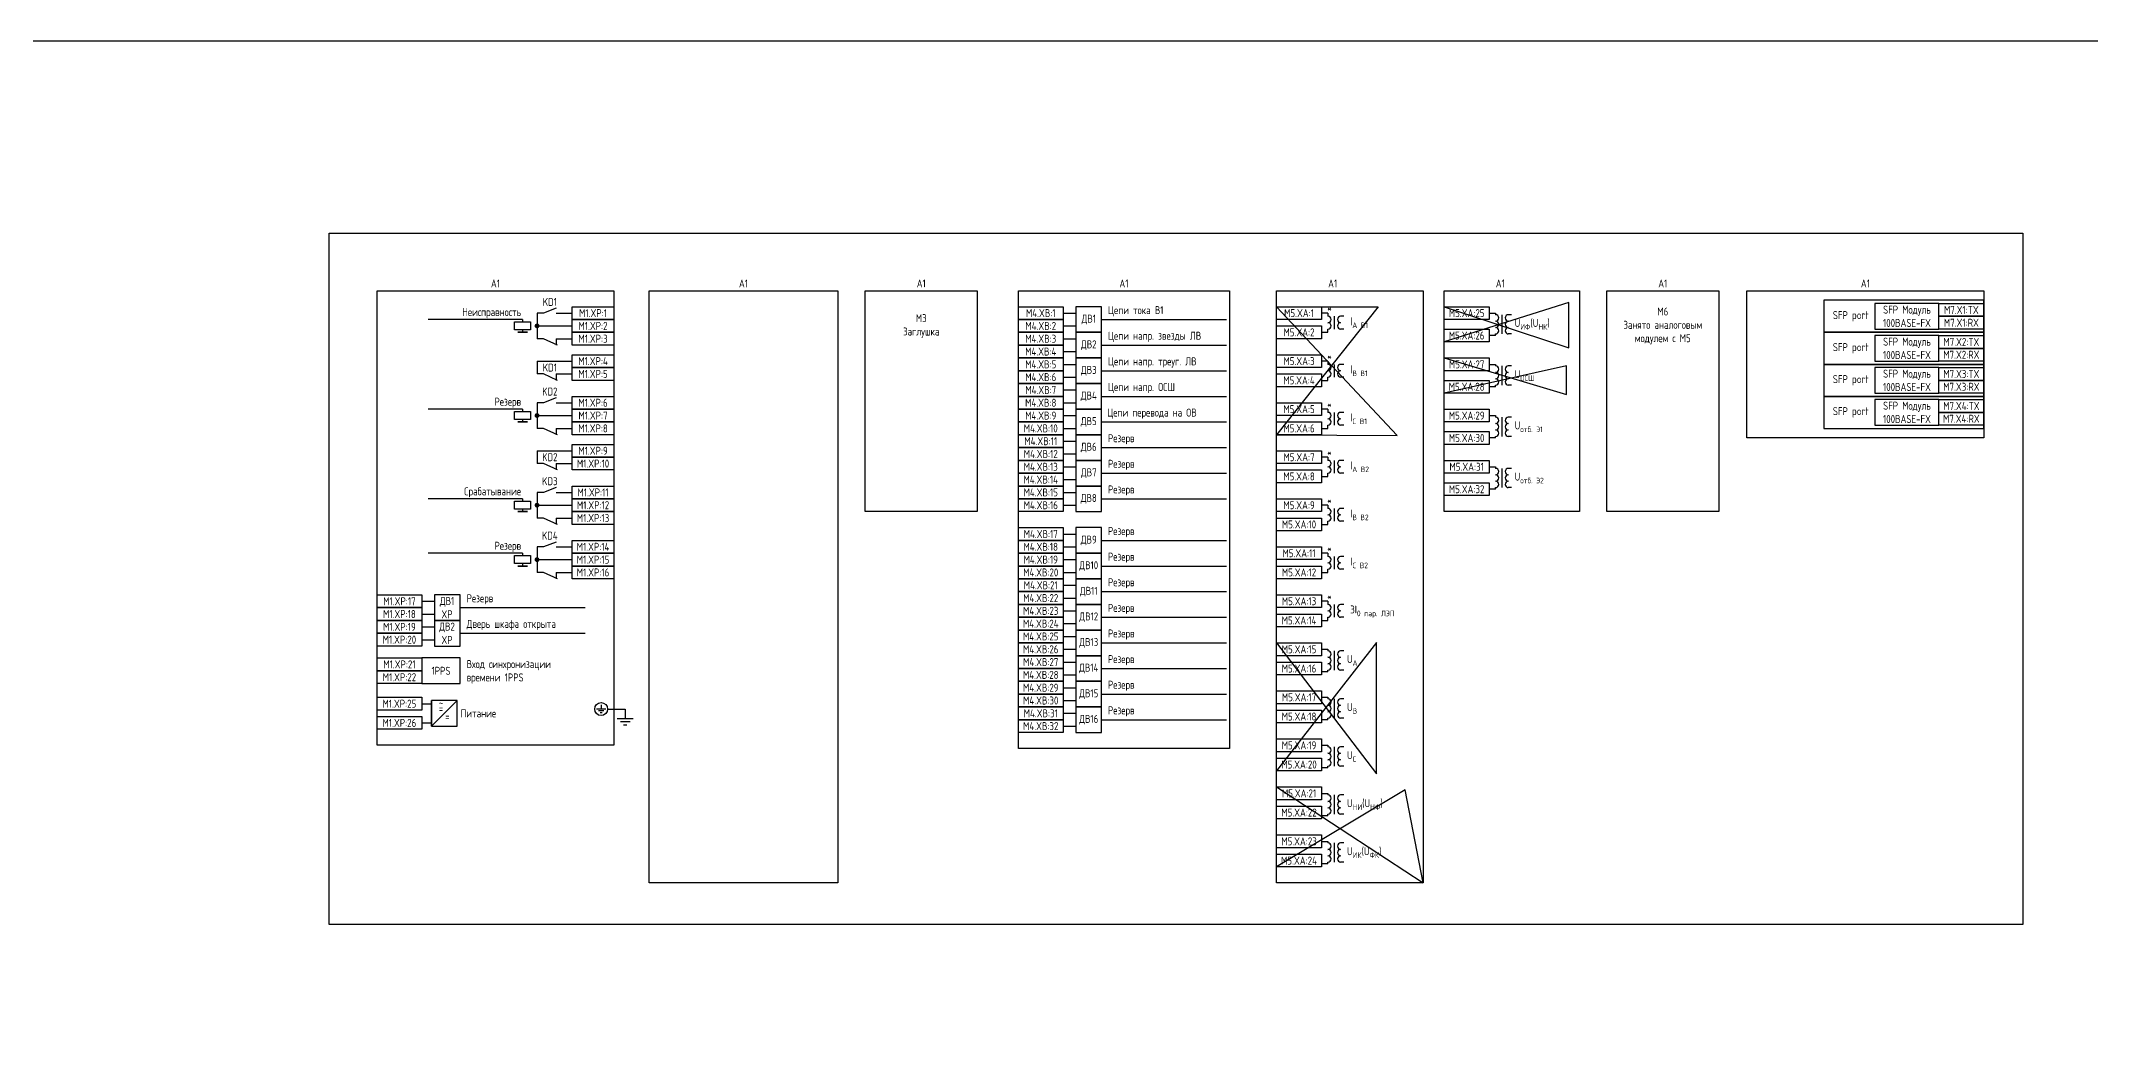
# Model space of a CAD drawing. Header units: millimetres. Extents: x -936 to 3453, y -90 to 618.
# Drawn here: x 0 to 640, y 304 to 618 of the extents above; entities that cross this region are included whole.
import ezdxf

# ---------------------------------------------------------------- set-up
doc = ezdxf.new("R2010")
doc.units = ezdxf.units.MM
doc.styles.add('Gost_type_A', font='GOST_A.TTF')

# ---------------------------------------------------------------- blocks, each defined once
blk = doc.blocks.new('POINT')
at = {"const_width": 0.75}
blk.add_lwpolyline([(-0.375, 0, 1), (0.375, 0, 1)], format="xyb", close=True, dxfattribs=at)

msp = doc.modelspace()

# ---------------------------------------------------------------- linework, layer by layer
at = {"ltscale": 1.08}
for p, q in [((157, 533), (155, 533)), ((155, 533), (155, 525)), ((161, 533), (166, 533)), ((155, 529), (166, 529)), ((157, 525), (155, 525)), ((161, 525), (166, 525)), ((155, 518), (166, 518)), ((157, 514), (155, 514)), ((161, 514), (166, 514)), ((157, 505), (155, 505)), ((155, 505), (155, 497)), ((155, 501), (166, 501)), ((161, 505), (166, 505)), ((157, 497), (155, 497)), ((161, 497), (166, 497)), ((155, 490), (166, 490)), ((157, 486), (155, 486)), ((161, 486), (166, 486)), ((157, 477), (155, 477)), ((155, 477), (155, 469)), ((161, 477), (166, 477)), ((155, 473), (166, 473)), ((157, 469), (155, 469)), ((161, 469), (166, 469)), ((157, 460), (155, 460)), ((155, 460), (155, 452)), ((155, 456), (166, 456)), ((161, 460), (166, 460)), ((157, 452), (155, 452)), ((161, 452), (166, 452))]:
    msp.add_line(p, q, dxfattribs=at)
at = {"ltscale": 4.32}
for p, q in [((161, 534.5), (157, 533)), ((161.39, 523), (157, 525)), ((161.39, 512), (157, 514)), ((161, 506.5), (157, 505)), ((161.39, 495), (157, 497)), ((161.39, 484), (157, 486)), ((161, 478.5), (157, 477)), ((161.39, 467), (157, 469)), ((161, 461.5), (157, 460)), ((161.39, 450), (157, 452)), ((175.03, 410.6), (175.03, 409.32)), ((176.45, 409.32), (173.6, 409.32)), ((175.88, 408.75), (174.17, 408.75)), ((175.31, 408.18), (174.74, 408.18)), ((185.06, 406.32), (180.06, 406.32)), ((184.06, 405.32), (181.06, 405.32)), ((183.06, 404.32), (182.06, 404.32)), ((182.56, 409.32), (182.56, 406.32))]:
    msp.add_line(p, q, dxfattribs=at)
for p, q in [((319.39, 533), (323.39, 533)), ((402.1, 533), (400.1, 533)), ((150.5, 531), (121, 531)), ((150.5, 531), (150.5, 530.25)), ((150.5, 527.75), (150.5, 527)), ((319.39, 529), (323.39, 529)), ((331.39, 531), (370.39, 531)), ((400.1, 527), (402.1, 527)), ((161, 525), (161, 523)), ((319.39, 525), (323.39, 525)), ((319.39, 521), (323.39, 521)), ((331.39, 523), (370.39, 523)), ((155, 518), (155, 514)), ((161, 514), (161, 512)), ((319.39, 517), (323.39, 517)), ((319.39, 513), (323.39, 513)), ((331.39, 515), (370.39, 515)), ((402.1, 518), (400.1, 518)), ((319.39, 509), (323.39, 509)), ((331.39, 507), (370.39, 507)), ((400.1, 512), (402.1, 512)), ((150.5, 503), (121, 503)), ((150.5, 503), (150.5, 502.25)), ((150.5, 499.75), (150.5, 499)), ((319.39, 505), (323.39, 505)), ((319.39, 501), (323.39, 501)), ((402.1, 503), (400.1, 503)), ((161, 497), (161, 495)), ((319.39, 497), (323.39, 497)), ((319.39, 493), (323.39, 493)), ((331.39, 499), (370.39, 499)), ((400.1, 497), (402.1, 497)), ((155, 490), (155, 486)), ((319.39, 489), (323.39, 489)), ((331.39, 491), (370.39, 491)), ((402.1, 488), (400.1, 488)), ((161, 486), (161, 484)), ((319.39, 485), (323.39, 485)), ((319.39, 481), (323.39, 481)), ((331.39, 483), (370.39, 483)), ((400.1, 482), (402.1, 482)), ((150.5, 475), (121, 475)), ((150.5, 475), (150.5, 474.25)), ((319.39, 477), (323.39, 477)), ((331.39, 475), (370.39, 475)), ((150.5, 471.75), (150.5, 471)), ((161, 469), (161, 467)), ((319.39, 473), (323.39, 473)), ((402.1, 473), (400.1, 473)), ((319.39, 464), (323.39, 464)), ((331.39, 462), (370.39, 462)), ((400.1, 467), (402.1, 467)), ((150.5, 458), (121, 458)), ((150.5, 458), (150.5, 457.25)), ((150.5, 454.75), (150.5, 454)), ((319.39, 460), (323.39, 460)), ((319.39, 456), (323.39, 456)), ((402.1, 458), (400.1, 458)), ((161, 452), (161, 450)), ((319.39, 452), (323.39, 452)), ((331.39, 454), (370.39, 454)), ((400.1, 452), (402.1, 452)), ((119, 443), (123, 443)), ((319.39, 448), (323.39, 448)), ((319.39, 444), (323.39, 444)), ((331.39, 446), (370.39, 446)), ((402.1, 443), (400.1, 443)), ((119, 439), (123, 439)), ((131, 441), (170, 441)), ((319.39, 440), (323.39, 440)), ((319.39, 436), (323.39, 436)), ((331.39, 438), (370.39, 438)), ((400.1, 437), (402.1, 437)), ((119, 435), (123, 435)), ((119, 431), (123, 431)), ((131, 433), (170, 433)), ((319.39, 432), (323.39, 432)), ((331.39, 430), (370.39, 430)), ((319.39, 428), (323.39, 428)), ((319.39, 424), (323.39, 424)), ((319.39, 420), (323.39, 420)), ((331.39, 422), (370.39, 422)), ((122, 404), (122, 412)), ((122, 404), (130, 412)), ((319.39, 416), (323.39, 416)), ((319.39, 412), (323.39, 412)), ((331.39, 414), (370.39, 414)), ((177.05, 409.32), (182.56, 409.32)), ((319.39, 408), (323.39, 408)), ((319.39, 404), (323.39, 404)), ((331.39, 406), (370.39, 406))]:
    msp.add_line(p, q)
at = {"color": 6}
for p, q in [((423.81, 494.8), (386.1, 535)), ((386.1, 535), (417.87, 535)), ((417.87, 535), (386.1, 495)), ((477.42, 536.36), (438.48, 524)), ((438.48, 535), (477.42, 522.17)), ((477.42, 522.17), (477.42, 536.36)), ((438.48, 519), (476.72, 507.63)), ((476.72, 516.56), (438.48, 508)), ((476.72, 507.63), (476.72, 516.56)), ((386.1, 495), (423.81, 494.8)), ((417.35, 430.1), (386.1, 390)), ((386.1, 430), (417.35, 389.05)), ((417.35, 389.05), (417.35, 430.1)), ((386.1, 385), (431.91, 355)), ((426.27, 384.13), (386.1, 360)), ((431.91, 355), (426.27, 384.13))]:
    msp.add_line(p, q, dxfattribs=at)
at = {"ltscale": 4}
for p, q in [((402.1, 533), (402.1, 532)), ((402.1, 532.5), (402.1, 532)), ((404.1, 532), (404.1, 528)), ((404.1, 532), (404.1, 528)), ((407.1, 532), (406.1, 532)), ((407.1, 532), (406.1, 532)), ((452.48, 533), (454.48, 533)), ((454.48, 533), (454.48, 532.5)), ((454.48, 533), (454.48, 532.5)), ((456.48, 532.5), (456.48, 528.5)), ((459.48, 532.5), (458.48, 532.5)), ((402.1, 527), (402.1, 528)), ((407.1, 528), (406.1, 528)), ((407.1, 528), (406.1, 528)), ((454.48, 526), (452.48, 526)), ((454.48, 526), (454.48, 526.5)), ((456.48, 530.5), (456.48, 526.5)), ((459.48, 526.5), (458.48, 526.5)), ((402.1, 518), (402.1, 517)), ((402.1, 517.5), (402.1, 517)), ((402.1, 512), (402.1, 513)), ((404.1, 517), (404.1, 513)), ((404.1, 517), (404.1, 513)), ((407.1, 517), (406.1, 517)), ((407.1, 517), (406.1, 517)), ((407.1, 513), (406.1, 513)), ((407.1, 513), (406.1, 513)), ((452.48, 517), (454.48, 517)), ((454.48, 517), (454.48, 516.5)), ((454.48, 517), (454.48, 516.5)), ((456.48, 516.5), (456.48, 512.5)), ((456.48, 514.5), (456.48, 510.5)), ((459.48, 516.5), (458.48, 516.5)), ((454.48, 510), (452.48, 510)), ((454.48, 510), (454.48, 510.5)), ((459.48, 510.5), (458.48, 510.5)), ((402.1, 503), (402.1, 502)), ((402.1, 502.5), (402.1, 502)), ((404.1, 502), (404.1, 498)), ((404.1, 502), (404.1, 498)), ((407.1, 502), (406.1, 502)), ((407.1, 502), (406.1, 502)), ((452.48, 501), (454.48, 501)), ((454.48, 501), (454.48, 500.5)), ((454.48, 501), (454.48, 500.5)), ((456.48, 500.5), (456.48, 496.5)), ((459.48, 500.5), (458.48, 500.5)), ((402.1, 497), (402.1, 498)), ((407.1, 498), (406.1, 498)), ((407.1, 498), (406.1, 498)), ((454.48, 494), (452.48, 494)), ((454.48, 494), (454.48, 494.5)), ((456.48, 498.5), (456.48, 494.5)), ((459.48, 494.5), (458.48, 494.5)), ((402.1, 488), (402.1, 487)), ((402.1, 487.5), (402.1, 487)), ((404.1, 487), (404.1, 483)), ((404.1, 487), (404.1, 483)), ((407.1, 487), (406.1, 487)), ((407.1, 487), (406.1, 487)), ((402.1, 482), (402.1, 483)), ((407.1, 483), (406.1, 483)), ((407.1, 483), (406.1, 483)), ((452.48, 485), (454.48, 485)), ((454.48, 485), (454.48, 484.5)), ((454.48, 485), (454.48, 484.5)), ((456.48, 484.5), (456.48, 480.5)), ((456.48, 482.5), (456.48, 478.5)), ((459.48, 484.5), (458.48, 484.5)), ((454.48, 478), (452.48, 478)), ((454.48, 478), (454.48, 478.5)), ((459.48, 478.5), (458.48, 478.5)), ((402.1, 473), (402.1, 472)), ((402.1, 472.5), (402.1, 472)), ((402.1, 467), (402.1, 468)), ((404.1, 472), (404.1, 468)), ((404.1, 472), (404.1, 468)), ((407.1, 472), (406.1, 472)), ((407.1, 472), (406.1, 472)), ((407.1, 468), (406.1, 468)), ((407.1, 468), (406.1, 468)), ((402.1, 458), (402.1, 457)), ((402.1, 457.5), (402.1, 457)), ((404.1, 457), (404.1, 453)), ((404.1, 457), (404.1, 453)), ((407.1, 457), (406.1, 457)), ((407.1, 457), (406.1, 457)), ((402.1, 452), (402.1, 453)), ((407.1, 453), (406.1, 453)), ((407.1, 453), (406.1, 453)), ((402.1, 443), (402.1, 442)), ((402.1, 442.5), (402.1, 442)), ((404.1, 442), (404.1, 438)), ((404.1, 442), (404.1, 438)), ((407.1, 442), (406.1, 442)), ((407.1, 442), (406.1, 442)), ((402.1, 437), (402.1, 438)), ((407.1, 438), (406.1, 438)), ((407.1, 438), (406.1, 438)), ((400.1, 428), (402.1, 428)), ((402.1, 428), (402.1, 427.5)), ((402.1, 428), (402.1, 427.5)), ((404.1, 427.5), (404.1, 423.5)), ((404.1, 425.5), (404.1, 421.5)), ((407.1, 427.5), (406.1, 427.5)), ((402.1, 421), (400.1, 421)), ((402.1, 421), (402.1, 421.5)), ((407.1, 421.5), (406.1, 421.5)), ((119, 411), (122, 411)), ((400.1, 413), (402.1, 413)), ((402.1, 413), (402.1, 412.5)), ((402.1, 413), (402.1, 412.5)), ((404.1, 412.5), (404.1, 408.5)), ((404.1, 410.5), (404.1, 406.5)), ((407.1, 412.5), (406.1, 412.5)), ((119, 405), (122, 405)), ((402.1, 406), (400.1, 406)), ((402.1, 406), (402.1, 406.5)), ((407.1, 406.5), (406.1, 406.5)), ((400.1, 398), (402.1, 398)), ((402.1, 398), (402.1, 397.5)), ((402.1, 398), (402.1, 397.5)), ((404.1, 397.5), (404.1, 393.5)), ((407.1, 397.5), (406.1, 397.5)), ((402.1, 391), (400.1, 391)), ((402.1, 391), (402.1, 391.5)), ((404.1, 395.5), (404.1, 391.5)), ((407.1, 391.5), (406.1, 391.5)), ((400.1, 383), (402.1, 383)), ((402.1, 383), (402.1, 382.5)), ((402.1, 383), (402.1, 382.5)), ((404.1, 382.5), (404.1, 378.5)), ((404.1, 380.5), (404.1, 376.5)), ((407.1, 382.5), (406.1, 382.5)), ((402.1, 376), (400.1, 376)), ((402.1, 376), (402.1, 376.5)), ((407.1, 376.5), (406.1, 376.5)), ((400.1, 368), (402.1, 368)), ((402.1, 368), (402.1, 367.5)), ((402.1, 368), (402.1, 367.5)), ((404.1, 367.5), (404.1, 363.5)), ((404.1, 365.5), (404.1, 361.5)), ((407.1, 367.5), (406.1, 367.5)), ((402.1, 361), (400.1, 361)), ((402.1, 361), (402.1, 361.5)), ((407.1, 361.5), (406.1, 361.5))]:
    msp.add_line(p, q, dxfattribs=at)
for points in [[(-936, 618), (3453, 618), (3453, -90), (-936, -90)], [(90, 558), (619.24, 558), (619.24, 342), (90, 342)], [(105, 540), (179, 540), (179, 398), (105, 398)], [(190, 540), (249, 540), (249, 355), (190, 355)], [(257.55, 540), (292.55, 540), (292.55, 471), (257.55, 471)], [(305.39, 540), (371.39, 540), (371.39, 397), (305.39, 397)], [(386.1, 540), (431.91, 540), (431.91, 355), (386.1, 355)], [(438.48, 540), (480.71, 540), (480.71, 471), (438.48, 471)], [(489.26, 540), (524.26, 540), (524.26, 471), (489.26, 471)], [(533.05, 540), (607.05, 540), (607.05, 494), (533.05, 494)], [(166, 535), (179, 535), (179, 531), (166, 531)], [(305.39, 535), (319.39, 535), (319.39, 531), (305.39, 531)], [(386.1, 535), (400.1, 535), (400.1, 531), (386.1, 531)], [(438.48, 535), (452.48, 535), (452.48, 531), (438.48, 531)], [(607.05, 537), (557.05, 537), (557.05, 527), (607.05, 527)], [(593.05, 536), (607.05, 536), (607.05, 532), (593.05, 532)], [(593.05, 532), (607.05, 532), (607.05, 528), (593.05, 528)], [(153, 530.25), (153, 527.75), (148, 527.75), (148, 530.25)], [(152, 527), (149, 527)], [(166, 531), (179, 531), (179, 527), (166, 527)], [(166, 527), (179, 527), (179, 523), (166, 523)], [(305.39, 531), (319.39, 531), (319.39, 527), (305.39, 527)], [(305.39, 527), (319.39, 527), (319.39, 523), (305.39, 523)], [(386.1, 529), (400.1, 529), (400.1, 525), (386.1, 525)], [(438.48, 528), (452.48, 528), (452.48, 524), (438.48, 524)], [(607.05, 527), (557.05, 527), (557.05, 517), (607.05, 517)], [(593.05, 526), (607.05, 526), (607.05, 522), (593.05, 522)], [(166, 520), (179, 520), (179, 516), (166, 516)], [(305.39, 523), (319.39, 523), (319.39, 519), (305.39, 519)], [(305.39, 519), (319.39, 519), (319.39, 515), (305.39, 515)], [(386.1, 520), (400.1, 520), (400.1, 516), (386.1, 516)], [(438.48, 519), (452.48, 519), (452.48, 515), (438.48, 515)], [(593.05, 522), (607.05, 522), (607.05, 518), (593.05, 518)], [(166, 516), (179, 516), (179, 512), (166, 512)], [(305.39, 515), (319.39, 515), (319.39, 511), (305.39, 511)], [(386.1, 514), (400.1, 514), (400.1, 510), (386.1, 510)], [(607.05, 517), (557.05, 517), (557.05, 507), (607.05, 507)], [(593.05, 516), (607.05, 516), (607.05, 512), (593.05, 512)], [(166, 507), (179, 507), (179, 503), (166, 503)], [(305.39, 511), (319.39, 511), (319.39, 507), (305.39, 507)], [(305.39, 507), (319.39, 507), (319.39, 503), (305.39, 503)], [(438.48, 512), (452.48, 512), (452.48, 508), (438.48, 508)], [(607.05, 507), (557.05, 507), (557.05, 497), (607.05, 497)], [(593.05, 512), (607.05, 512), (607.05, 508), (593.05, 508)], [(593.05, 506), (607.05, 506), (607.05, 502), (593.05, 502)], [(153, 502.25), (153, 499.75), (148, 499.75), (148, 502.25)], [(166, 503), (179, 503), (179, 499), (166, 499)], [(305.39, 503), (319.39, 503), (319.39, 499), (305.39, 499)], [(386.1, 505), (400.1, 505), (400.1, 501), (386.1, 501)], [(438.48, 503), (452.48, 503), (452.48, 499), (438.48, 499)], [(593.05, 502), (607.05, 502), (607.05, 498), (593.05, 498)], [(152, 499), (149, 499)], [(166, 499), (179, 499), (179, 495), (166, 495)], [(305.39, 499), (319.39, 499), (319.39, 495), (305.39, 495)], [(305.39, 495), (319.39, 495), (319.39, 491), (305.39, 491)], [(386.1, 499), (400.1, 499), (400.1, 495), (386.1, 495)], [(438.48, 496), (452.48, 496), (452.48, 492), (438.48, 492)], [(166, 492), (179, 492), (179, 488), (166, 488)], [(166, 488), (179, 488), (179, 484), (166, 484)], [(305.39, 491), (319.39, 491), (319.39, 487), (305.39, 487)], [(305.39, 487), (319.39, 487), (319.39, 483), (305.39, 483)], [(386.1, 490), (400.1, 490), (400.1, 486), (386.1, 486)], [(438.48, 487), (452.48, 487), (452.48, 483), (438.48, 483)], [(305.39, 483), (319.39, 483), (319.39, 479), (305.39, 479)], [(386.1, 484), (400.1, 484), (400.1, 480), (386.1, 480)], [(153, 474.25), (153, 471.75), (148, 471.75), (148, 474.25)], [(166, 479), (179, 479), (179, 475), (166, 475)], [(166, 475), (179, 475), (179, 471), (166, 471)], [(305.39, 479), (319.39, 479), (319.39, 475), (305.39, 475)], [(305.39, 475), (319.39, 475), (319.39, 471), (305.39, 471)], [(386.1, 475), (400.1, 475), (400.1, 471), (386.1, 471)], [(438.48, 480), (452.48, 480), (452.48, 476), (438.48, 476)], [(152, 471), (149, 471)], [(166, 471), (179, 471), (179, 467), (166, 467)], [(386.1, 469), (400.1, 469), (400.1, 465), (386.1, 465)], [(166, 462), (179, 462), (179, 458), (166, 458)], [(305.39, 466), (319.39, 466), (319.39, 462), (305.39, 462)], [(305.39, 462), (319.39, 462), (319.39, 458), (305.39, 458)], [(153, 457.25), (153, 454.75), (148, 454.75), (148, 457.25)], [(166, 458), (179, 458), (179, 454), (166, 454)], [(305.39, 458), (319.39, 458), (319.39, 454), (305.39, 454)], [(386.1, 460), (400.1, 460), (400.1, 456), (386.1, 456)], [(152, 454), (149, 454)], [(166, 454), (179, 454), (179, 450), (166, 450)], [(305.39, 454), (319.39, 454), (319.39, 450), (305.39, 450)], [(305.39, 450), (319.39, 450), (319.39, 446), (305.39, 446)], [(386.1, 454), (400.1, 454), (400.1, 450), (386.1, 450)], [(105, 445), (119, 445), (119, 441), (105, 441)], [(305.39, 446), (319.39, 446), (319.39, 442), (305.39, 442)], [(305.39, 442), (319.39, 442), (319.39, 438), (305.39, 438)], [(386.1, 445), (400.1, 445), (400.1, 441), (386.1, 441)], [(105, 441), (119, 441), (119, 437), (105, 437)], [(105, 437), (119, 437), (119, 433), (105, 433)], [(305.39, 438), (319.39, 438), (319.39, 434), (305.39, 434)], [(386.1, 439), (400.1, 439), (400.1, 435), (386.1, 435)], [(105, 433), (119, 433), (119, 429), (105, 429)], [(305.39, 434), (319.39, 434), (319.39, 430), (305.39, 430)], [(305.39, 430), (319.39, 430), (319.39, 426), (305.39, 426)], [(386.1, 430), (400.1, 430), (400.1, 426), (386.1, 426)], [(105, 425.28), (119, 425.28), (119, 421.28), (105, 421.28)], [(305.39, 426), (319.39, 426), (319.39, 422), (305.39, 422)], [(386.1, 424), (400.1, 424), (400.1, 420), (386.1, 420)], [(105, 421.28), (119, 421.28), (119, 417.28), (105, 417.28)], [(305.39, 422), (319.39, 422), (319.39, 418), (305.39, 418)], [(305.39, 418), (319.39, 418), (319.39, 414), (305.39, 414)], [(105, 413), (119, 413), (119, 409), (105, 409)], [(305.39, 414), (319.39, 414), (319.39, 410), (305.39, 410)], [(305.39, 410), (319.39, 410), (319.39, 406), (305.39, 406)], [(386.1, 415), (400.1, 415), (400.1, 411), (386.1, 411)], [(105, 407), (119, 407), (119, 403), (105, 403)], [(305.39, 406), (319.39, 406), (319.39, 402), (305.39, 402)], [(386.1, 409), (400.1, 409), (400.1, 405), (386.1, 405)], [(386.1, 400), (400.1, 400), (400.1, 396), (386.1, 396)], [(386.1, 394), (400.1, 394), (400.1, 390), (386.1, 390)], [(386.1, 385), (400.1, 385), (400.1, 381), (386.1, 381)], [(386.1, 379), (400.1, 379), (400.1, 375), (386.1, 375)], [(386.1, 370), (400.1, 370), (400.1, 366), (386.1, 366)], [(386.1, 364), (400.1, 364), (400.1, 360), (386.1, 360)]]:
    msp.add_lwpolyline(points, close=True)
for points in [[(323.39, 527), (331.39, 527), (331.39, 535), (323.39, 535)], [(323.39, 519), (331.39, 519), (331.39, 527), (323.39, 527)], [(323.39, 511), (331.39, 511), (331.39, 519), (323.39, 519)], [(323.39, 503), (331.39, 503), (331.39, 511), (323.39, 511)], [(323.39, 495), (331.39, 495), (331.39, 503), (323.39, 503)], [(323.39, 487), (331.39, 487), (331.39, 495), (323.39, 495)], [(323.39, 479), (331.39, 479), (331.39, 487), (323.39, 487)], [(323.39, 471), (331.39, 471), (331.39, 479), (323.39, 479)], [(323.39, 458), (331.39, 458), (331.39, 466), (323.39, 466)], [(323.39, 450), (331.39, 450), (331.39, 458), (323.39, 458)], [(323.39, 442), (331.39, 442), (331.39, 450), (323.39, 450)], [(123, 437), (131, 437), (131, 445), (123, 445)], [(323.39, 434), (331.39, 434), (331.39, 442), (323.39, 442)], [(123, 429), (131, 429), (131, 437), (123, 437)], [(323.39, 426), (331.39, 426), (331.39, 434), (323.39, 434)], [(119, 417.28), (131, 417.28), (131, 425.28), (119, 425.28)], [(323.39, 418), (331.39, 418), (331.39, 426), (323.39, 426)], [(323.39, 410), (331.39, 410), (331.39, 418), (323.39, 418)], [(122, 404), (130, 404), (130, 412), (122, 412)], [(323.39, 402), (331.39, 402), (331.39, 410), (323.39, 410)]]:
    msp.add_lwpolyline(points, close=True, dxfattribs=at)
at = {"linetype": 'Continuous', "lineweight": 25, "ltscale": 4}
for points in [[(573.05, 528), (593.05, 528), (593.05, 536), (573.05, 536)], [(573.05, 518), (593.05, 518), (593.05, 526), (573.05, 526)], [(573.05, 508), (593.05, 508), (593.05, 516), (573.05, 516)], [(573.05, 498), (593.05, 498), (593.05, 506), (573.05, 506)]]:
    msp.add_lwpolyline(points, close=True, dxfattribs=at)
msp.add_circle((175.03, 409.32), 2.02)
at = {"ltscale": 4}
for centre, start, end in [((402.1, 531), 270, 90), ((402.1, 531), 270, 90), ((406.1, 531), 90, 270), ((406.1, 531), 90, 270), ((454.48, 531.5), 270, 90), ((458.48, 531.5), 90, 270), ((458.48, 531.5), 90, 270), ((402.1, 529), 270, 90), ((402.1, 529), 270, 90), ((406.1, 529), 90, 270), ((406.1, 529), 90, 270), ((454.48, 529.5), 270, 90), ((454.48, 527.5), 270, 90), ((458.48, 529.5), 90, 270), ((458.48, 529.5), 90, 270), ((458.48, 527.5), 90, 270), ((402.1, 516), 270, 90), ((402.1, 516), 270, 90), ((402.1, 514), 270, 90), ((402.1, 514), 270, 90), ((406.1, 516), 90, 270), ((406.1, 516), 90, 270), ((406.1, 514), 90, 270), ((406.1, 514), 90, 270), ((454.48, 515.5), 270, 90), ((454.48, 513.5), 270, 90), ((454.48, 511.5), 270, 90), ((458.48, 515.5), 90, 270), ((458.48, 515.5), 90, 270), ((458.48, 513.5), 90, 270), ((458.48, 513.5), 90, 270), ((458.48, 511.5), 90, 270), ((402.1, 501), 270, 90), ((402.1, 501), 270, 90), ((402.1, 499), 270, 90), ((402.1, 499), 270, 90), ((406.1, 501), 90, 270), ((406.1, 501), 90, 270), ((406.1, 499), 90, 270), ((406.1, 499), 90, 270), ((454.48, 499.5), 270, 90), ((458.48, 499.5), 90, 270), ((458.48, 499.5), 90, 270), ((454.48, 497.5), 270, 90), ((454.48, 495.5), 270, 90), ((458.48, 497.5), 90, 270), ((458.48, 497.5), 90, 270), ((458.48, 495.5), 90, 270), ((402.1, 486), 270, 90), ((402.1, 486), 270, 90), ((406.1, 486), 90, 270), ((406.1, 486), 90, 270), ((402.1, 484), 270, 90), ((402.1, 484), 270, 90), ((406.1, 484), 90, 270), ((406.1, 484), 90, 270), ((454.48, 483.5), 270, 90), ((454.48, 481.5), 270, 90), ((454.48, 479.5), 270, 90), ((458.48, 483.5), 90, 270), ((458.48, 483.5), 90, 270), ((458.48, 481.5), 90, 270), ((458.48, 481.5), 90, 270), ((458.48, 479.5), 90, 270), ((402.1, 471), 270, 90), ((402.1, 471), 270, 90), ((402.1, 469), 270, 90), ((402.1, 469), 270, 90), ((406.1, 471), 90, 270), ((406.1, 471), 90, 270), ((406.1, 469), 90, 270), ((406.1, 469), 90, 270), ((402.1, 456), 270, 90), ((402.1, 456), 270, 90), ((402.1, 454), 270, 90), ((402.1, 454), 270, 90), ((406.1, 456), 90, 270), ((406.1, 456), 90, 270), ((406.1, 454), 90, 270), ((406.1, 454), 90, 270), ((402.1, 441), 270, 90), ((402.1, 441), 270, 90), ((406.1, 441), 90, 270), ((406.1, 441), 90, 270), ((402.1, 439), 270, 90), ((402.1, 439), 270, 90), ((406.1, 439), 90, 270), ((406.1, 439), 90, 270), ((402.1, 426.5), 270, 90), ((402.1, 424.5), 270, 90), ((402.1, 422.5), 270, 90), ((406.1, 426.5), 90, 270), ((406.1, 426.5), 90, 270), ((406.1, 424.5), 90, 270), ((406.1, 424.5), 90, 270), ((406.1, 422.5), 90, 270), ((402.1, 411.5), 270, 90), ((402.1, 409.5), 270, 90), ((406.1, 411.5), 90, 270), ((406.1, 411.5), 90, 270), ((406.1, 409.5), 90, 270), ((406.1, 409.5), 90, 270), ((402.1, 407.5), 270, 90), ((406.1, 407.5), 90, 270), ((402.1, 396.5), 270, 90), ((406.1, 396.5), 90, 270), ((406.1, 396.5), 90, 270), ((402.1, 394.5), 270, 90), ((402.1, 392.5), 270, 90), ((406.1, 394.5), 90, 270), ((406.1, 394.5), 90, 270), ((406.1, 392.5), 90, 270), ((402.1, 381.5), 270, 90), ((402.1, 379.5), 270, 90), ((402.1, 377.5), 270, 90), ((406.1, 381.5), 90, 270), ((406.1, 381.5), 90, 270), ((406.1, 379.5), 90, 270), ((406.1, 379.5), 90, 270), ((406.1, 377.5), 90, 270), ((402.1, 366.5), 270, 90), ((402.1, 364.5), 270, 90), ((406.1, 366.5), 90, 270), ((406.1, 366.5), 90, 270), ((406.1, 364.5), 90, 270), ((406.1, 364.5), 90, 270), ((402.1, 362.5), 270, 90), ((406.1, 362.5), 90, 270)]:
    msp.add_arc(centre, 1, start, end, dxfattribs=at)

# ---------------------------------------------------------------- block references
for p in [(155, 529), (155, 501), (155, 473), (155, 456)]:
    msp.add_blockref('POINT', p)

# ---------------------------------------------------------------- texts
at = {"char_height": 2.5, "style": 'Gost_type_A'}
for s, insert, width, attachment_point, line_spacing_factor in [('A1', (142, 541), 74.0002, 8, 0.9), ('A1', (219.5, 541), 59, 8, 0.9), ('A1', (275.05, 541), 35, 8, 0.9), ('A1', (338.39, 541), 66, 8, 0.9), ('A1', (403.6, 541), 35, 8, 0.9), ('A1', (455.98, 541), 35, 8, 0.9), ('A1', (506.76, 541), 35, 8, 0.9), ('A1', (570.05, 541), 74.0002, 8, 0.9), ('Неисправность', (150, 533), 37, 6, 0.8), ('Резерв', (150, 505), 37, 6, 0.8), ('Резерв', (150, 460), 37, 6, 0.8)]:
    msp.add_mtext(s, dxfattribs=dict(at, insert=insert, width=width, attachment_point=attachment_point, line_spacing_factor=line_spacing_factor))
for s, insert, width, attachment_point in [('KD1', (159, 536.5), 8, 5), ('M1.XP:1', (172.5, 533), 13, 5), ('M3\\PЗаглушка', (275.05, 529), 35, 5), ('M4.XВ:1', (312.39, 533), 14, 5), ('ДВ1', (327.39, 531), 7.9998, 5), ('Цепи тока В1', (333.39, 532), 27.8465, 7), ('M5.XA:1', (393.1, 533), 14, 5), ('*', (402.6, 534.5), 3, 5), ('\\A1;I{\\H0.7x;\\S^ A В1;}', (409.1, 530), 8, 4), ('M5.XA:25', (445.48, 533), 14, 5), ('\\A1;U{\\H0.7x;\\S^ ИФ;\\H1.42857x;(U\\H0.7x;\\S^ НК;\\H1.42857x;)}', (460.48, 529.5), 12, 4), ('M6\\PЗанято аналоговым модулем с М5', (506.76, 529), 35, 5), ('SFP port', (571.05, 532), 20, 6), ('SFP Mодуль 100BASE-FX', (583.05, 532), 19.9998, 5), ('M7.X1:TX', (600.05, 534), 14, 5), ('M1.XP:3', (172.5, 525), 13, 5), ('M1.XP:2', (172.5, 529), 13, 5), ('M4.XВ:3', (312.39, 525), 14, 5), ('M4.XВ:2', (312.39, 529), 14, 5), ('Цепи напр. звезды ЛВ', (333.39, 524), 35.3442, 7), ('M5.XA:2', (393.09, 527), 14.018, 5), ('M5.XA:26', (445.47, 526), 14.018, 5), ('SFP Mодуль 100BASE-FX', (583.05, 522), 19.9998, 5), ('M7.X2:TX', (600.05, 524), 14, 5), ('M7.X1:RX', (600.05, 530), 14, 5), ('M1.XP:4', (172.5, 518), 13, 5), ('M4.XВ:4', (312.39, 521), 14, 5), ('ДВ2', (327.39, 523), 7.9998, 5), ('Цепи напр. треуг. ЛВ', (333.39, 516), 33.6483, 7), ('M5.XA:3', (393.1, 518), 14, 5), ('*', (402.6, 519.5), 3, 5), ('SFP port', (571.05, 522), 20, 6), ('M7.X2:RX', (600.05, 520), 14, 5), ('KD1', (159, 516), 8, 5), ('M1.XP:5', (172.5, 514), 13, 5), ('M4.XВ:5', (312.39, 517), 14, 5), ('M4.XВ:6', (312.39, 513), 14, 5), ('ДВ3', (327.39, 515), 7.9998, 5), ('M5.XA:4', (393.09, 511.99), 14.018, 5), ('\\A1;I{\\H0.7x;\\S^ В В1;}', (409.1, 515), 8, 4), ('M5.XA:27', (445.47, 517), 14.018, 5), ('SFP port', (571.05, 512), 20, 6), ('SFP Mодуль 100BASE-FX', (583.05, 512), 19.9998, 5), ('M7.X3:TX', (600.05, 514), 14, 5), ('KD2', (159, 508.5), 8, 5), ('M1.XP:6', (172.5, 505), 13, 5), ('M4.XВ:8', (312.39, 505), 14, 5), ('M4.XВ:7', (312.39, 509), 14, 5), ('ДВ4', (327.39, 507), 7.9998, 5), ('M5.XA:28', (445.47, 510), 14.018, 5), ('M7.X3:RX', (600.05, 510), 14, 5), ('M1.XP:7', (172.5, 501), 13, 5), ('M4.XВ:9', (312.39, 501), 14, 5), ('ДВ5', (327.39, 499), 7.9998, 5), ('M5.XA:5', (393.1, 503), 14, 5), ('*', (402.6, 504.5), 3, 5), ('\\A1;I{\\H0.7x;\\S^ C В1;}', (409.1, 500), 8, 4), ('M5.XA:29', (445.48, 501), 14, 5), ('SFP port', (571.05, 502), 20, 6), ('SFP Mодуль 100BASE-FX', (583.05, 502), 19.9998, 5), ('M7.X4:RX', (600.05, 500), 14, 5), ('M7.X4:TX', (600.05, 504), 14, 5), ('M1.XP:8', (172.5, 497), 13, 5), ('M4.XВ:10', (312.39, 497), 14, 5), ('M4.XВ:11', (312.39, 493), 14, 5), ('Резерв', (333.39, 492), 35.3442, 7), ('M5.XA:6', (393.09, 496.99), 14.018, 5), ('M5.XA:30', (445.47, 494), 14.018, 5), ('\\A1;U{\\H0.7x;\\S^ отб. Э1;}', (460.48, 497.5), 12, 4), ('KD2', (159, 488), 8, 5), ('M1.XP:10', (172.5, 486), 13, 5), ('M1.XP:9', (172.5, 490), 13, 5), ('M4.XВ:12', (312.39, 489), 14, 5), ('ДВ6', (327.39, 491), 7.9998, 5), ('Резерв', (333.39, 484), 33.6483, 7), ('M5.XA:7', (393.1, 488), 14, 5), ('*', (402.6, 489.5), 3, 5), ('\\A1;I{\\H0.7x;\\S^ A В2;}', (409.1, 485), 8, 4), ('KD3', (159, 480.5), 8, 5), ('M4.XВ:14', (312.39, 481), 14, 5), ('M4.XВ:13', (312.39, 485), 14, 5), ('ДВ7', (327.39, 483), 7.9998, 5), ('M5.XA:8', (393.09, 481.99), 14.018, 5), ('M5.XA:31', (445.47, 485), 14.018, 5), ('\\A1;U{\\H0.7x;\\S^ отб. Э2;}', (460.48, 481.5), 12, 4), ('M1.XP:12', (172.5, 473), 13, 5), ('M1.XP:11', (172.5, 477), 13, 5), ('M4.XВ:15', (312.39, 477), 14, 5), ('M4.XВ:16', (312.39, 473), 14, 5), ('ДВ8', (327.39, 475), 7.9998, 5), ('Резерв', (333.39, 476), 29.1657, 7), ('M5.XA:9', (393.1, 473), 14, 5), ('*', (402.6, 474.5), 3, 5), ('M5.XA:32', (445.47, 478), 14.018, 5), ('M1.XP:13', (172.5, 469), 13, 5), ('M5.XA:10', (393.09, 466.99), 14.018, 5), ('\\A1;I{\\H0.7x;\\S^ В В2;}', (409.1, 470), 8, 4), ('KD4', (159, 463.5), 8, 5), ('M1.XP:14', (172.5, 460), 13, 5), ('M4.XВ:18', (312.39, 460), 14, 5), ('M4.XВ:17', (312.39, 464), 14, 5), ('ДВ9', (327.39, 462), 7.9998, 5), ('Резерв', (333.39, 463), 27.8465, 7), ('M1.XP:15', (172.5, 456), 13, 5), ('M4.XВ:19', (312.39, 456), 14, 5), ('ДВ10', (327.39, 454), 7.9998, 5), ('Резерв', (333.39, 455), 27.8465, 7), ('M5.XA:11', (393.1, 458), 14, 5), ('*', (402.6, 459.5), 3, 5), ('\\A1;I{\\H0.7x;\\S^ C В2;}', (409.1, 455), 8, 4), ('M1.XP:16', (172.5, 452), 13, 5), ('M4.XВ:20', (312.39, 452), 14, 5), ('M4.XВ:21', (312.39, 448), 14, 5), ('Резерв', (333.39, 447), 27.8465, 7), ('M5.XA:12', (393.09, 452), 14.018, 5), ('M1.XP:17', (112, 443), 14, 5), ('ДВ1 XP', (126.88, 441), 7.7588, 5), ('Резерв', (133, 442), 37, 7), ('M4.XВ:22', (312.39, 444), 14, 5), ('ДВ11', (327.39, 446), 7.9998, 5), ('Резерв', (333.39, 439), 27.8465, 7), ('M5.XA:13', (393.1, 443.01), 14, 5), ('*', (402.6, 444.5), 3, 5), ('M1.XP:18', (112, 439), 14, 5), ('M1.XP:19', (112, 435), 14, 5), ('ДВ2 XP', (126.88, 433), 7.7588, 5), ('Дверь шкафа открыта', (133, 434), 37, 7), ('M4.XВ:24', (312.39, 436), 14, 5), ('M4.XВ:23', (312.39, 440), 14, 5), ('ДВ12', (327.39, 438), 7.9998, 5), ('M5.XA:14', (393.09, 437), 14.018, 5), ('\\A1;3I{\\H0.7x;\\S^ 0 пар. ЛЭП;}', (409.1, 440), 8, 4), ('M1.XP:20', (112, 431), 14, 5), ('M4.XВ:25', (312.39, 432), 14, 5), ('M4.XВ:26', (312.39, 428), 14, 5), ('ДВ13', (327.39, 430), 7.9998, 5), ('Резерв', (333.39, 431), 27.8465, 7), ('M5.XA:15', (393.1, 428), 14, 5), ('M1.XP:21', (112, 423.28), 14, 5), ('Вход синхронизации\\Pвремени 1PPS', (133, 417.28), 35.9749, 7), ('M4.XВ:27', (312.39, 424), 14, 5), ('ДВ14', (327.39, 422), 7.9998, 5), ('Резерв', (333.39, 423), 27.8465, 7), ('M5.XA:16', (393.09, 421.99), 14.018, 5), ('\\A1;U{\\H0.7x;\\S^ А;}', (408.1, 424.5), 12, 4), ('M1.XP:22', (112, 419.28), 14, 5), ('1PPS', (125, 421.28), 12, 5), ('M4.XВ:28', (312.39, 420), 14, 5), ('M4.XВ:29', (312.39, 416), 14, 5), ('Резерв', (333.39, 415), 27.8465, 7), ('M1.XP:25', (112, 411), 13.9956, 5), ('~', (125, 411.03), 2.7, 5), ('=', (125, 409.53), 6, 5), ('M4.XВ:30', (312.39, 412), 14, 5), ('ДВ15', (327.39, 414), 7.9998, 5), ('Резерв', (333.39, 407), 27.8465, 7), ('M5.XA:17', (393.1, 413), 14, 5), ('\\A1;U{\\H0.7x;\\S^ В;}', (408.1, 409.5), 12, 4), ('M1.XP:26', (112, 405), 13.9956, 5), ('=', (127, 407), 6, 5), ('Питание', (136.67, 407.99), 11.3452, 5), ('M4.XВ:32', (312.39, 404), 14, 5), ('M4.XВ:31', (312.39, 408), 14, 5), ('ДВ16', (327.39, 406), 7.9998, 5), ('M5.XA:18', (393.09, 406.99), 14.018, 5), ('M5.XA:19', (393.1, 398), 14, 5), ('M5.XA:20', (393.09, 391.99), 14.018, 5), ('\\A1;U{\\H0.7x;\\S^ С;}', (408.1, 394.5), 12, 4), ('M5.XA:21', (393.1, 383), 14, 5), ('M5.XA:22', (393.09, 377), 14.018, 5), ('\\A1;U{\\H0.7x;\\S^ НИ;}(U{\\H0.7x;\\S^ НФ;})', (408.1, 379.5), 12, 4), ('M5.XA:23', (393.1, 368), 14, 5), ('\\A1;U{\\H0.7x;\\S^ ИК;\\H1.42857x;(U\\H0.7x;\\S^ ФК;\\H1.42857x;)}', (408.1, 364.5), 12, 4), ('M5.XA:24', (393.09, 361.99), 14.018, 5)]:
    msp.add_mtext(s, dxfattribs=dict(at, insert=insert, width=width, attachment_point=attachment_point))
at = {"color": 6, "char_height": 2.5, "style": 'Gost_type_A'}
for s, insert, width, attachment_point in [('\\A1;U{\\H0.7x;\\C6;\\S^ ОСШ;}', (460.48, 513.5), 12, 4), ('Цепи напр. ОСШ', (333.39, 508), 35.3442, 7), ('Цепи перевода на ОВ', (333.14, 500), 38.7317, 7)]:
    msp.add_mtext(s, dxfattribs=dict(at, insert=insert, width=width, attachment_point=attachment_point))
at = {"color": 6, "insert": (150, 477), "char_height": 2.5, "width": 37, "attachment_point": 6, "line_spacing_factor": 0.8, "style": 'Gost_type_A'}
msp.add_mtext('Срабатывание', dxfattribs=at)

doc.saveas('drawing.dxf')
